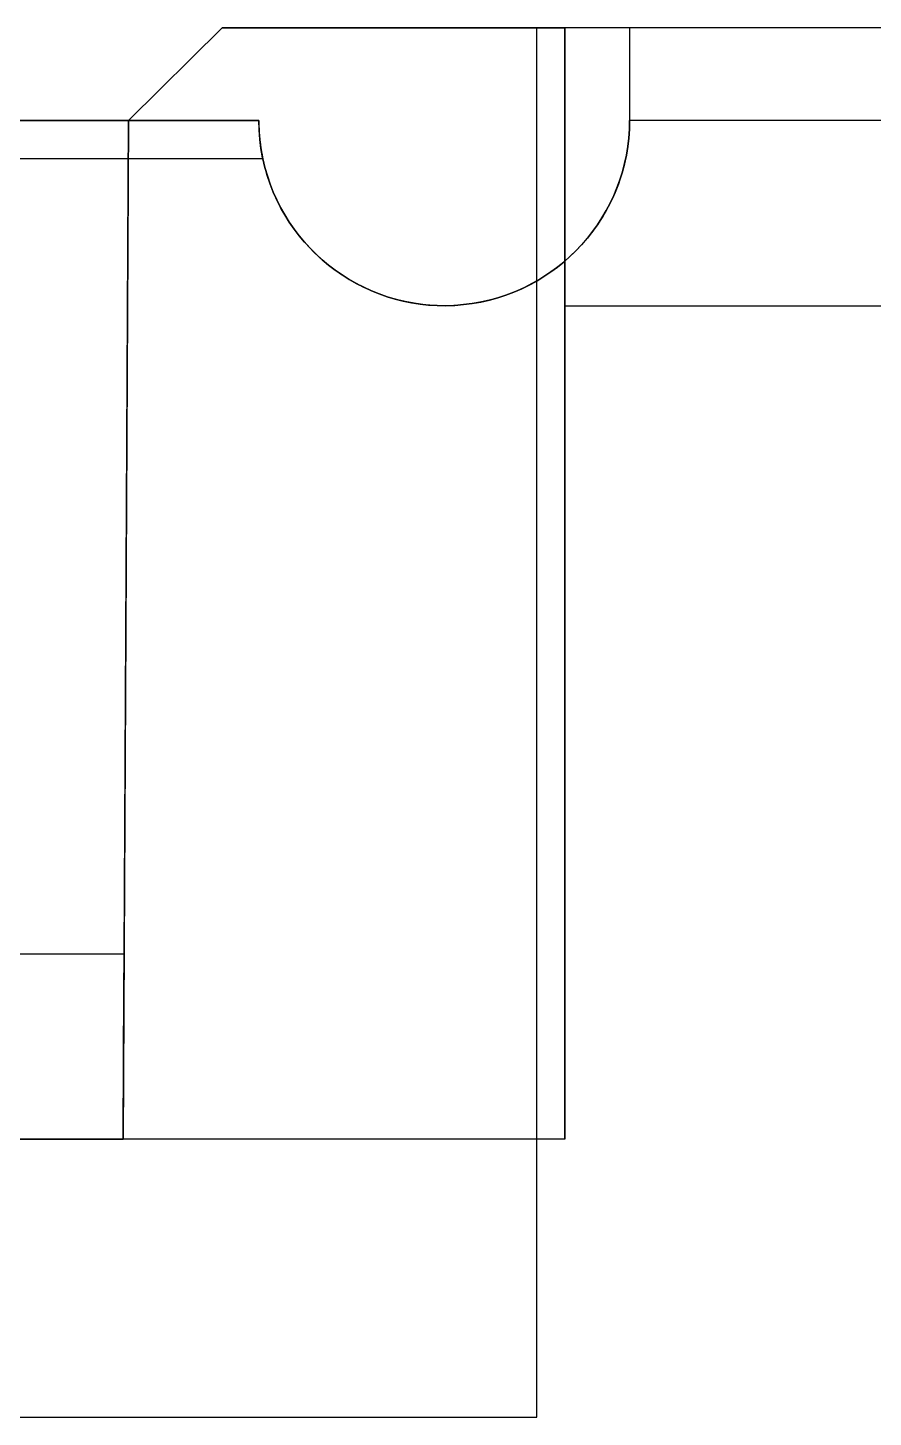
# Model space of a CAD drawing. Extents: x -4.83 to 4.83, y -5.56 to 3.84.
# Drawn here: x 1.751 to 2.663, y 2.14 to 3.64 of the extents above; entities that cross this region are included whole.
import ezdxf

# ---------------------------------------------------------------- set-up
doc = ezdxf.new("R2010")
doc.units = 0
doc.layers.get('0').update_dxf_attribs({"linetype": 'CONTINUOUS'})

# ---------------------------------------------------------------- blocks, each defined once
blk = doc.blocks.new('*U1')
at = {"color": 250, "extrusion": (0, -1e-16, -1)}
for p, q in [((1.8593, 3.54, 0.3), (1.9603, 3.64, 0.3)), ((2.3, 3.64, 0.3), (1.9603, 3.64, 0.3)), ((3.41, 3.64), (2.3, 3.64)), ((2.3, 2.14), (2.3, 3.64)), ((2.3, 2.14, 0.3), (2.3, 3.64, 0.3)), ((1.8546, 2.64, 0.3), (1.8593, 3.54, 0.3)), ((1.8546, 2.64, 0.3), (1.3454, 2.64, 0.3)), ((-2.3, 2.14), (2.3, 2.14)), ((-2.3, 2.14, 0.3), (2.3, 2.14, 0.3))]:
    blk.add_line(p, q, dxfattribs=at)
at = {"color": 250}
for p, q in [((1.9603, 3.64, 1.32), (1.8593, 3.54, 1.32)), ((1.9603, 3.64, 1.32), (2.33, 3.64, 1.32)), ((3.41, 3.64, 3.18), (2.33, 3.64, 3.18)), ((2.33, 3.64, 1.32), (2.33, 2.44, 1.32)), ((1.8593, 3.54, 1.32), (1.8535, 2.44, 1.32)), ((2.33, 3.34, 3.48), (3.11, 3.34, 3.48)), ((2.33, 2.44, 3.48), (2.33, 3.34, 3.48)), ((2.33, 3.34, 3.48), (3.11, 3.34, 3.48)), ((1.8546, 2.64, 1.12), (1.3454, 2.64, 1.12)), ((2.33, 2.44, 3.48), (-2.33, 2.44, 3.48)), ((1.3465, 2.44, 1.32), (1.8535, 2.44, 1.32)), ((2.33, 2.44, 1.32), (1.8535, 2.44, 1.32))]:
    blk.add_line(p, q, dxfattribs=at)
at = {"color": 250, "extrusion": (-0.703395, 0.710799, 0)}
for p, q in [((1.8593, 3.54, 0.3), (1.9603, 3.64, 0.3)), ((1.9603, 3.64, 1.32), (1.8593, 3.54, 1.32)), ((1.9603, 3.64, 0.3), (1.9603, 3.64, 1.32)), ((1.8593, 3.54, 1.32), (1.8593, 3.54, 0.3))]:
    blk.add_line(p, q, dxfattribs=at)
at = {"color": 250, "extrusion": (0, 1, -1e-16)}
for p, q in [((1.9603, 3.64, 1.32), (2.33, 3.64, 1.32)), ((2.3, 3.64, 0.3), (1.9603, 3.64, 0.3)), ((1.9603, 3.64, 0.3), (1.9603, 3.64, 1.32)), ((3.41, 3.64), (2.3, 3.64)), ((2.3, 3.64), (2.3, 3.64, 0.3)), ((2.33, 3.64, 3.18), (2.33, 3.64, 1.32)), ((3.41, 3.64, 3.18), (2.33, 3.64, 3.18)), ((1.8546, 2.64, 1.12), (1.3454, 2.64, 1.12)), ((1.8546, 2.64, 1.12), (1.8546, 2.64, 0.3)), ((1.8546, 2.64, 0.3), (1.3454, 2.64, 0.3)), ((2.33, 2.44, 3.48), (-2.33, 2.44, 3.48)), ((1.3465, 2.44, 1.32), (1.8535, 2.44, 1.32)), ((2.33, 2.44, 1.32), (1.8535, 2.44, 1.32)), ((2.33, 2.44, 3.48), (2.33, 2.44, 1.32)), ((-2.3, 2.14, 0.3), (2.3, 2.14, 0.3)), ((-2.3, 2.14), (2.3, 2.14)), ((2.3, 2.14, 0.3), (2.3, 2.14))]:
    blk.add_line(p, q, dxfattribs=at)
at = {"color": 250, "extrusion": (-1, 0, 0)}
for p, q in [((2.3, 2.14, 0.3), (2.3, 3.64, 0.3)), ((2.3, 3.64), (2.3, 3.64, 0.3)), ((2.3, 2.14), (2.3, 3.64)), ((2.33, 3.64, 1.32), (2.33, 2.44, 1.32)), ((2.33, 3.64, 3.18), (2.33, 3.64, 1.32)), ((2.33, 2.44, 3.48), (2.33, 3.34, 3.48)), ((2.33, 2.44, 3.48), (2.33, 2.44, 1.32)), ((2.3, 2.14, 0.3), (2.3, 2.14))]:
    blk.add_line(p, q, dxfattribs=at)
at = {"color": 250, "extrusion": (-0.999986, 0.005236, 0)}
for p, q in [((1.8593, 3.54, 1.32), (1.8535, 2.44, 1.32)), ((1.8546, 2.64, 0.3), (1.8593, 3.54, 0.3)), ((1.8593, 3.54, 1.32), (1.8593, 3.54, 0.3)), ((1.8546, 2.64, 1.12), (1.8546, 2.64, 0.3))]:
    blk.add_line(p, q, dxfattribs=at)
at = {"color": 250}
blk.add_polyline3d([(1.8535, 2.44, 1.32), (1.8535, 2.4416, 1.32), (1.8535, 2.4433, 1.32), (1.8535, 2.4449, 1.3199), (1.8536, 2.4466, 1.3199), (1.8536, 2.4482, 1.3198), (1.8536, 2.4499, 1.3197), (1.8536, 2.4515, 1.3196), (1.8536, 2.4531, 1.3196), (1.8536, 2.4548, 1.3194), (1.8536, 2.4564, 1.3193), (1.8536, 2.4581, 1.3192), (1.8536, 2.4597, 1.319), (1.8536, 2.4613, 1.3188), (1.8536, 2.463, 1.3186), (1.8536, 2.4646, 1.3184), (1.8537, 2.4662, 1.3182), (1.8537, 2.4678, 1.318), (1.8537, 2.4695, 1.3177), (1.8537, 2.4711, 1.3175), (1.8537, 2.4727, 1.3172), (1.8537, 2.4743, 1.3169), (1.8537, 2.476, 1.3166), (1.8537, 2.4776, 1.3163), (1.8537, 2.4792, 1.316), (1.8537, 2.4808, 1.3157), (1.8537, 2.4824, 1.3153), (1.8537, 2.484, 1.315), (1.8538, 2.4856, 1.3146), (1.8538, 2.4872, 1.3142), (1.8538, 2.4888, 1.3138), (1.8538, 2.4904, 1.3134), (1.8538, 2.492, 1.313), (1.8538, 2.4936, 1.3125), (1.8538, 2.4951, 1.3121), (1.8538, 2.4967, 1.3116), (1.8538, 2.4983, 1.3111), (1.8538, 2.4999, 1.3107), (1.8538, 2.5014, 1.3101), (1.8538, 2.503, 1.3096), (1.8538, 2.5045, 1.3091), (1.8539, 2.5061, 1.3086), (1.8539, 2.5076, 1.308), (1.8539, 2.5092, 1.3075), (1.8539, 2.5107, 1.3069), (1.8539, 2.5123, 1.3063), (1.8539, 2.5138, 1.3057), (1.8539, 2.5153, 1.3051), (1.8539, 2.5168, 1.3044), (1.8539, 2.5184, 1.3038), (1.8539, 2.5199, 1.3032), (1.8539, 2.5214, 1.3025), (1.8539, 2.5229, 1.3018), (1.8539, 2.5244, 1.3011), (1.854, 2.5259, 1.3004), (1.854, 2.5273, 1.2997), (1.854, 2.5288, 1.299), (1.854, 2.5303, 1.2983), (1.854, 2.5318, 1.2975), (1.854, 2.5332, 1.2968), (1.854, 2.5347, 1.296), (1.854, 2.5361, 1.2952), (1.854, 2.5375, 1.2944), (1.854, 2.539, 1.2936), (1.854, 2.5404, 1.2928), (1.854, 2.5418, 1.292), (1.854, 2.5433, 1.2911), (1.8541, 2.5446, 1.2903), (1.8541, 2.5461, 1.2894), (1.8541, 2.5474, 1.2885), (1.8541, 2.5488, 1.2877), (1.8541, 2.5502, 1.2868), (1.8541, 2.5516, 1.2858), (1.8541, 2.5529, 1.2849), (1.8541, 2.5543, 1.284), (1.8541, 2.5556, 1.2831), (1.8541, 2.557, 1.2821), (1.8541, 2.5583, 1.2812), (1.8541, 2.5596, 1.2802), (1.8541, 2.561, 1.2792), (1.8541, 2.5623, 1.2782), (1.8542, 2.5636, 1.2772), (1.8542, 2.5649, 1.2762), (1.8542, 2.5661, 1.2752), (1.8542, 2.5674, 1.2741), (1.8542, 2.5687, 1.2731), (1.8542, 2.5699, 1.272), (1.8542, 2.5712, 1.2709), (1.8542, 2.5724, 1.2699), (1.8542, 2.5737, 1.2688), (1.8542, 2.5749, 1.2677), (1.8542, 2.5761, 1.2666), (1.8542, 2.5773, 1.2654), (1.8542, 2.5785, 1.2643), (1.8542, 2.5797, 1.2631), (1.8542, 2.5808, 1.262), (1.8542, 2.582, 1.2608), (1.8543, 2.5831, 1.2597), (1.8543, 2.5843, 1.2585), (1.8543, 2.5854, 1.2573), (1.8543, 2.5865, 1.2561), (1.8543, 2.5877, 1.2549), (1.8543, 2.5888, 1.2537), (1.8543, 2.5899, 1.2524), (1.8543, 2.5909, 1.2512), (1.8543, 2.592, 1.2499), (1.8543, 2.5931, 1.2487), (1.8543, 2.5941, 1.2474), (1.8543, 2.5951, 1.2461), (1.8543, 2.5962, 1.2449), (1.8543, 2.5972, 1.2436), (1.8543, 2.5982, 1.2423), (1.8543, 2.5992, 1.241), (1.8543, 2.6002, 1.2396), (1.8543, 2.6012, 1.2383), (1.8544, 2.6021, 1.237), (1.8544, 2.6031, 1.2356), (1.8544, 2.604, 1.2343), (1.8544, 2.6049, 1.2329), (1.8544, 2.6059, 1.2316), (1.8544, 2.6068, 1.2302), (1.8544, 2.6077, 1.2288), (1.8544, 2.6085, 1.2274), (1.8544, 2.6094, 1.2261), (1.8544, 2.6103, 1.2247), (1.8544, 2.6111, 1.2232), (1.8544, 2.612, 1.2218), (1.8544, 2.6128, 1.2204), (1.8544, 2.6136, 1.219), (1.8544, 2.6144, 1.2175), (1.8544, 2.6152, 1.2161), (1.8544, 2.616, 1.2147), (1.8544, 2.6168, 1.2132), (1.8544, 2.6175, 1.2118), (1.8544, 2.6183, 1.2103), (1.8544, 2.619, 1.2088), (1.8544, 2.6197, 1.2073), (1.8545, 2.6204, 1.2059), (1.8545, 2.6211, 1.2044), (1.8545, 2.6218, 1.2029), (1.8545, 2.6225, 1.2014), (1.8545, 2.6231, 1.1999), (1.8545, 2.6238, 1.1984), (1.8545, 2.6244, 1.1968), (1.8545, 2.6251, 1.1953), (1.8545, 2.6257, 1.1938), (1.8545, 2.6263, 1.1923), (1.8545, 2.6269, 1.1907), (1.8545, 2.6275, 1.1892), (1.8545, 2.628, 1.1877), (1.8545, 2.6286, 1.1861), (1.8545, 2.6291, 1.1845), (1.8545, 2.6296, 1.183), (1.8545, 2.6301, 1.1814), (1.8545, 2.6307, 1.1799), (1.8545, 2.6311, 1.1783), (1.8545, 2.6316, 1.1767), (1.8545, 2.6321, 1.1751), (1.8545, 2.6325, 1.1736), (1.8545, 2.633, 1.172), (1.8545, 2.6334, 1.1704), (1.8545, 2.6338, 1.1688), (1.8545, 2.6342, 1.1672), (1.8545, 2.6346, 1.1656), (1.8545, 2.635, 1.164), (1.8545, 2.6353, 1.1624), (1.8545, 2.6357, 1.1608), (1.8545, 2.636, 1.1592), (1.8545, 2.6363, 1.1576), (1.8545, 2.6366, 1.156), (1.8545, 2.6369, 1.1543), (1.8545, 2.6372, 1.1527), (1.8545, 2.6375, 1.1511), (1.8545, 2.6377, 1.1495), (1.8545, 2.638, 1.1479), (1.8545, 2.6382, 1.1462), (1.8545, 2.6384, 1.1446), (1.8545, 2.6386, 1.143), (1.8545, 2.6388, 1.1413), (1.8545, 2.639, 1.1397), (1.8545, 2.6391, 1.1381), (1.8545, 2.6393, 1.1364), (1.8546, 2.6394, 1.1348), (1.8546, 2.6395, 1.1331), (1.8546, 2.6397, 1.1315), (1.8546, 2.6397, 1.1299), (1.8546, 2.6398, 1.1282), (1.8546, 2.6399, 1.1266), (1.8546, 2.6399, 1.1249), (1.8546, 2.64, 1.1233), (1.8546, 2.64, 1.1216), (1.8546, 2.64, 1.12)], dxfattribs=at)
blk.add_polyline3d([(1.8535, 2.44, 1.32), (1.8535, 2.4416, 1.32), (1.8535, 2.4433, 1.32), (1.8535, 2.4449, 1.3199), (1.8536, 2.4466, 1.3199), (1.8536, 2.4482, 1.3198), (1.8536, 2.4499, 1.3197), (1.8536, 2.4515, 1.3196), (1.8536, 2.4531, 1.3196), (1.8536, 2.4548, 1.3194), (1.8536, 2.4564, 1.3193), (1.8536, 2.4581, 1.3192), (1.8536, 2.4597, 1.319), (1.8536, 2.4613, 1.3188), (1.8536, 2.463, 1.3186), (1.8536, 2.4646, 1.3184), (1.8537, 2.4662, 1.3182), (1.8537, 2.4678, 1.318), (1.8537, 2.4695, 1.3177), (1.8537, 2.4711, 1.3175), (1.8537, 2.4727, 1.3172), (1.8537, 2.4743, 1.3169), (1.8537, 2.476, 1.3166), (1.8537, 2.4776, 1.3163), (1.8537, 2.4792, 1.316), (1.8537, 2.4808, 1.3157), (1.8537, 2.4824, 1.3153), (1.8537, 2.484, 1.315), (1.8538, 2.4856, 1.3146), (1.8538, 2.4872, 1.3142), (1.8538, 2.4888, 1.3138), (1.8538, 2.4904, 1.3134), (1.8538, 2.492, 1.313), (1.8538, 2.4936, 1.3125), (1.8538, 2.4951, 1.3121), (1.8538, 2.4967, 1.3116), (1.8538, 2.4983, 1.3111), (1.8538, 2.4999, 1.3107), (1.8538, 2.5014, 1.3101), (1.8538, 2.503, 1.3096), (1.8538, 2.5045, 1.3091), (1.8539, 2.5061, 1.3086), (1.8539, 2.5076, 1.308), (1.8539, 2.5092, 1.3075), (1.8539, 2.5107, 1.3069), (1.8539, 2.5123, 1.3063), (1.8539, 2.5138, 1.3057), (1.8539, 2.5153, 1.3051), (1.8539, 2.5168, 1.3044), (1.8539, 2.5184, 1.3038), (1.8539, 2.5199, 1.3032), (1.8539, 2.5214, 1.3025), (1.8539, 2.5229, 1.3018), (1.8539, 2.5244, 1.3011), (1.854, 2.5259, 1.3004), (1.854, 2.5273, 1.2997), (1.854, 2.5288, 1.299), (1.854, 2.5303, 1.2983), (1.854, 2.5318, 1.2975), (1.854, 2.5332, 1.2968), (1.854, 2.5347, 1.296), (1.854, 2.5361, 1.2952), (1.854, 2.5375, 1.2944), (1.854, 2.539, 1.2936), (1.854, 2.5404, 1.2928), (1.854, 2.5418, 1.292), (1.854, 2.5433, 1.2911), (1.8541, 2.5446, 1.2903), (1.8541, 2.5461, 1.2894), (1.8541, 2.5474, 1.2885), (1.8541, 2.5488, 1.2877), (1.8541, 2.5502, 1.2868), (1.8541, 2.5516, 1.2858), (1.8541, 2.5529, 1.2849), (1.8541, 2.5543, 1.284), (1.8541, 2.5556, 1.2831), (1.8541, 2.557, 1.2821), (1.8541, 2.5583, 1.2812), (1.8541, 2.5596, 1.2802), (1.8541, 2.561, 1.2792), (1.8541, 2.5623, 1.2782), (1.8542, 2.5636, 1.2772), (1.8542, 2.5649, 1.2762), (1.8542, 2.5661, 1.2752), (1.8542, 2.5674, 1.2741), (1.8542, 2.5687, 1.2731), (1.8542, 2.5699, 1.272), (1.8542, 2.5712, 1.2709), (1.8542, 2.5724, 1.2699), (1.8542, 2.5737, 1.2688), (1.8542, 2.5749, 1.2677), (1.8542, 2.5761, 1.2666), (1.8542, 2.5773, 1.2654), (1.8542, 2.5785, 1.2643), (1.8542, 2.5797, 1.2631), (1.8542, 2.5808, 1.262), (1.8542, 2.582, 1.2608), (1.8543, 2.5831, 1.2597), (1.8543, 2.5843, 1.2585), (1.8543, 2.5854, 1.2573), (1.8543, 2.5865, 1.2561), (1.8543, 2.5877, 1.2549), (1.8543, 2.5888, 1.2537), (1.8543, 2.5899, 1.2524), (1.8543, 2.5909, 1.2512), (1.8543, 2.592, 1.2499), (1.8543, 2.5931, 1.2487), (1.8543, 2.5941, 1.2474), (1.8543, 2.5951, 1.2461), (1.8543, 2.5962, 1.2449), (1.8543, 2.5972, 1.2436), (1.8543, 2.5982, 1.2423), (1.8543, 2.5992, 1.241), (1.8543, 2.6002, 1.2396), (1.8543, 2.6012, 1.2383), (1.8544, 2.6021, 1.237), (1.8544, 2.6031, 1.2356), (1.8544, 2.604, 1.2343), (1.8544, 2.6049, 1.2329), (1.8544, 2.6059, 1.2316), (1.8544, 2.6068, 1.2302), (1.8544, 2.6077, 1.2288), (1.8544, 2.6085, 1.2274), (1.8544, 2.6094, 1.2261), (1.8544, 2.6103, 1.2247), (1.8544, 2.6111, 1.2232), (1.8544, 2.612, 1.2218), (1.8544, 2.6128, 1.2204), (1.8544, 2.6136, 1.219), (1.8544, 2.6144, 1.2175), (1.8544, 2.6152, 1.2161), (1.8544, 2.616, 1.2147), (1.8544, 2.6168, 1.2132), (1.8544, 2.6175, 1.2118), (1.8544, 2.6183, 1.2103), (1.8544, 2.619, 1.2088), (1.8544, 2.6197, 1.2073), (1.8545, 2.6204, 1.2059), (1.8545, 2.6211, 1.2044), (1.8545, 2.6218, 1.2029), (1.8545, 2.6225, 1.2014), (1.8545, 2.6231, 1.1999), (1.8545, 2.6238, 1.1984), (1.8545, 2.6244, 1.1968), (1.8545, 2.6251, 1.1953), (1.8545, 2.6257, 1.1938), (1.8545, 2.6263, 1.1923), (1.8545, 2.6269, 1.1907), (1.8545, 2.6275, 1.1892), (1.8545, 2.628, 1.1877), (1.8545, 2.6286, 1.1861), (1.8545, 2.6291, 1.1845), (1.8545, 2.6296, 1.183), (1.8545, 2.6301, 1.1814), (1.8545, 2.6307, 1.1799), (1.8545, 2.6311, 1.1783), (1.8545, 2.6316, 1.1767), (1.8545, 2.6321, 1.1751), (1.8545, 2.6325, 1.1736), (1.8545, 2.633, 1.172), (1.8545, 2.6334, 1.1704), (1.8545, 2.6338, 1.1688), (1.8545, 2.6342, 1.1672), (1.8545, 2.6346, 1.1656), (1.8545, 2.635, 1.164), (1.8545, 2.6353, 1.1624), (1.8545, 2.6357, 1.1608), (1.8545, 2.636, 1.1592), (1.8545, 2.6363, 1.1576), (1.8545, 2.6366, 1.156), (1.8545, 2.6369, 1.1543), (1.8545, 2.6372, 1.1527), (1.8545, 2.6375, 1.1511), (1.8545, 2.6377, 1.1495), (1.8545, 2.638, 1.1479), (1.8545, 2.6382, 1.1462), (1.8545, 2.6384, 1.1446), (1.8545, 2.6386, 1.143), (1.8545, 2.6388, 1.1413), (1.8545, 2.639, 1.1397), (1.8545, 2.6391, 1.1381), (1.8545, 2.6393, 1.1364), (1.8546, 2.6394, 1.1348), (1.8546, 2.6395, 1.1331), (1.8546, 2.6397, 1.1315), (1.8546, 2.6397, 1.1299), (1.8546, 2.6398, 1.1282), (1.8546, 2.6399, 1.1266), (1.8546, 2.6399, 1.1249), (1.8546, 2.64, 1.1233), (1.8546, 2.64, 1.1216), (1.8546, 2.64, 1.12)], dxfattribs=at)
at = {"color": 250, "extrusion": (-1, 0, 0)}
blk.add_arc((-3.34, 3.18, -2.33), 0.3, 90, 180, dxfattribs=at)
blk.add_arc((-3.34, 3.18, -2.33), 0.3, 90, 180, dxfattribs=at)
blk = doc.blocks.new('*U3')
at = {"color": 255, "extrusion": (0, 0.707107, -0.707107)}
for p, q in [((2.4, 3.64, 3.6), (2.4, 3.54, 3.5)), ((3.16, 3.64, 3.6), (2.4, 3.64, 3.6)), ((3.16, 3.54, 3.5), (2.4, 3.54, 3.5))]:
    blk.add_line(p, q, dxfattribs=at)
at = {"color": 255}
for p, q in [((3.16, 3.64, 3.9), (2.4, 3.64, 3.9)), ((2.4, 3.64, 3.9), (2.4, 3.54, 3.9)), ((2, 3.54, 3.8), (2, 3.54, 3.5)), ((2.4, 3.54, 3.5), (2.4, 3.54, 3.9)), ((2.0043, 3.4986, 3.9), (-2.0043, 3.4986, 3.9))]:
    blk.add_line(p, q, dxfattribs=at)
at = {"color": 255, "extrusion": (-1, 0, 0)}
for p, q in [((2.4, 3.64, 3.9), (2.4, 3.54, 3.9)), ((2.4, 3.64, 3.6), (2.4, 3.64, 3.9)), ((2.4, 3.64, 3.6), (2.4, 3.54, 3.5)), ((2.4, 3.54, 3.5), (2.4, 3.54, 3.9))]:
    blk.add_line(p, q, dxfattribs=at)
at = {"color": 255, "extrusion": (0, 1, -1e-16)}
for p, q in [((3.16, 3.64, 3.6), (2.4, 3.64, 3.6)), ((2.4, 3.64, 3.6), (2.4, 3.64, 3.9)), ((3.16, 3.64, 3.9), (2.4, 3.64, 3.9)), ((2, 3.54, 3.5), (-2, 3.54, 3.5)), ((-2, 3.54, 3.8), (2, 3.54, 3.8)), ((2, 3.54, 3.8), (2, 3.54, 3.5))]:
    blk.add_line(p, q, dxfattribs=at)
at = {"color": 255, "extrusion": (0, -1e-16, -1)}
for p, q in [((2, 3.54, 3.5), (-2, 3.54, 3.5)), ((3.16, 3.54, 3.5), (2.4, 3.54, 3.5))]:
    blk.add_line(p, q, dxfattribs=at)
at = {"color": 255, "extrusion": (0, 0.92388, 0.382683)}
for p, q in [((-2, 3.54, 3.8), (2, 3.54, 3.8)), ((2.0043, 3.4986, 3.9), (-2.0043, 3.4986, 3.9))]:
    blk.add_line(p, q, dxfattribs=at)
at = {"color": 255}
blk.add_polyline3d([(2, 3.54, 3.8), (2, 3.5397, 3.8008), (2, 3.5393, 3.8016), (2, 3.539, 3.8024), (2, 3.5387, 3.8032), (2, 3.5384, 3.804), (2, 3.538, 3.8047), (2, 3.5377, 3.8055), (2, 3.5374, 3.8063), (2, 3.537, 3.8071), (2, 3.5367, 3.8079), (2, 3.5364, 3.8087), (2, 3.5361, 3.8095), (2, 3.5357, 3.8103), (2, 3.5354, 3.8111), (2.0001, 3.5351, 3.8119), (2.0001, 3.5347, 3.8127), (2.0001, 3.5344, 3.8135), (2.0001, 3.5341, 3.8143), (2.0001, 3.5338, 3.815), (2.0001, 3.5334, 3.8158), (2.0001, 3.5331, 3.8166), (2.0001, 3.5328, 3.8174), (2.0001, 3.5324, 3.8182), (2.0002, 3.5321, 3.819), (2.0002, 3.5318, 3.8198), (2.0002, 3.5315, 3.8206), (2.0002, 3.5311, 3.8214), (2.0002, 3.5308, 3.8222), (2.0002, 3.5305, 3.823), (2.0002, 3.5302, 3.8238), (2.0003, 3.5298, 3.8246), (2.0003, 3.5295, 3.8253), (2.0003, 3.5292, 3.8261), (2.0003, 3.5288, 3.8269), (2.0003, 3.5285, 3.8277), (2.0004, 3.5282, 3.8285), (2.0004, 3.5279, 3.8293), (2.0004, 3.5275, 3.8301), (2.0004, 3.5272, 3.8309), (2.0004, 3.5269, 3.8317), (2.0004, 3.5265, 3.8325), (2.0005, 3.5262, 3.8333), (2.0005, 3.5259, 3.8341), (2.0005, 3.5256, 3.8349), (2.0006, 3.5252, 3.8356), (2.0006, 3.5249, 3.8364), (2.0006, 3.5246, 3.8372), (2.0006, 3.5242, 3.838), (2.0006, 3.5239, 3.8388), (2.0007, 3.5236, 3.8396), (2.0007, 3.5233, 3.8404), (2.0007, 3.5229, 3.8412), (2.0008, 3.5226, 3.842), (2.0008, 3.5223, 3.8428), (2.0008, 3.522, 3.8436), (2.0008, 3.5216, 3.8443), (2.0009, 3.5213, 3.8451), (2.0009, 3.521, 3.8459), (2.0009, 3.5206, 3.8467), (2.001, 3.5203, 3.8475), (2.001, 3.52, 3.8483), (2.001, 3.5197, 3.8491), (2.0011, 3.5193, 3.8499), (2.0011, 3.519, 3.8507), (2.0011, 3.5187, 3.8515), (2.0012, 3.5184, 3.8523), (2.0012, 3.518, 3.853), (2.0013, 3.5177, 3.8538), (2.0013, 3.5174, 3.8546), (2.0013, 3.517, 3.8554), (2.0014, 3.5167, 3.8562), (2.0014, 3.5164, 3.857), (2.0014, 3.5161, 3.8578), (2.0015, 3.5158, 3.8586), (2.0015, 3.5154, 3.8593), (2.0016, 3.5151, 3.8601), (2.0016, 3.5148, 3.8609), (2.0016, 3.5144, 3.8617), (2.0017, 3.5141, 3.8625), (2.0017, 3.5138, 3.8633), (2.0018, 3.5135, 3.8641), (2.0018, 3.5131, 3.8649), (2.0019, 3.5128, 3.8656), (2.0019, 3.5125, 3.8664), (2.0019, 3.5122, 3.8672), (2.002, 3.5118, 3.868), (2.002, 3.5115, 3.8688), (2.0021, 3.5112, 3.8696), (2.0021, 3.5109, 3.8704), (2.0022, 3.5105, 3.8711), (2.0022, 3.5102, 3.8719), (2.0023, 3.5099, 3.8727), (2.0023, 3.5096, 3.8735), (2.0024, 3.5092, 3.8743), (2.0024, 3.5089, 3.8751), (2.0025, 3.5086, 3.8758), (2.0025, 3.5083, 3.8766), (2.0026, 3.5079, 3.8774), (2.0026, 3.5076, 3.8782), (2.0027, 3.5073, 3.879), (2.0027, 3.507, 3.8798), (2.0028, 3.5066, 3.8805), (2.0029, 3.5063, 3.8813), (2.0029, 3.506, 3.8821), (2.003, 3.5057, 3.8829), (2.003, 3.5053, 3.8837), (2.0031, 3.505, 3.8845), (2.0031, 3.5047, 3.8852), (2.0032, 3.5044, 3.886), (2.0033, 3.504, 3.8868), (2.0033, 3.5037, 3.8876), (2.0034, 3.5034, 3.8883), (2.0034, 3.5031, 3.8891), (2.0035, 3.5028, 3.8899), (2.0036, 3.5024, 3.8907), (2.0036, 3.5021, 3.8915), (2.0037, 3.5018, 3.8922), (2.0038, 3.5015, 3.893), (2.0038, 3.5011, 3.8938), (2.0039, 3.5008, 3.8946), (2.0039, 3.5005, 3.8954), (2.004, 3.5002, 3.8961), (2.0041, 3.4999, 3.8969), (2.0041, 3.4995, 3.8977), (2.0042, 3.4992, 3.8984), (2.0043, 3.4989, 3.8992), (2.0043, 3.4986, 3.9)], dxfattribs=at)
blk.add_polyline3d([(2, 3.54, 3.8), (2, 3.5397, 3.8008), (2, 3.5393, 3.8016), (2, 3.539, 3.8024), (2, 3.5387, 3.8032), (2, 3.5384, 3.804), (2, 3.538, 3.8047), (2, 3.5377, 3.8055), (2, 3.5374, 3.8063), (2, 3.537, 3.8071), (2, 3.5367, 3.8079), (2, 3.5364, 3.8087), (2, 3.5361, 3.8095), (2, 3.5357, 3.8103), (2, 3.5354, 3.8111), (2.0001, 3.5351, 3.8119), (2.0001, 3.5347, 3.8127), (2.0001, 3.5344, 3.8135), (2.0001, 3.5341, 3.8143), (2.0001, 3.5338, 3.815), (2.0001, 3.5334, 3.8158), (2.0001, 3.5331, 3.8166), (2.0001, 3.5328, 3.8174), (2.0001, 3.5324, 3.8182), (2.0002, 3.5321, 3.819), (2.0002, 3.5318, 3.8198), (2.0002, 3.5315, 3.8206), (2.0002, 3.5311, 3.8214), (2.0002, 3.5308, 3.8222), (2.0002, 3.5305, 3.823), (2.0002, 3.5302, 3.8238), (2.0003, 3.5298, 3.8246), (2.0003, 3.5295, 3.8253), (2.0003, 3.5292, 3.8261), (2.0003, 3.5288, 3.8269), (2.0003, 3.5285, 3.8277), (2.0004, 3.5282, 3.8285), (2.0004, 3.5279, 3.8293), (2.0004, 3.5275, 3.8301), (2.0004, 3.5272, 3.8309), (2.0004, 3.5269, 3.8317), (2.0004, 3.5265, 3.8325), (2.0005, 3.5262, 3.8333), (2.0005, 3.5259, 3.8341), (2.0005, 3.5256, 3.8349), (2.0006, 3.5252, 3.8356), (2.0006, 3.5249, 3.8364), (2.0006, 3.5246, 3.8372), (2.0006, 3.5242, 3.838), (2.0006, 3.5239, 3.8388), (2.0007, 3.5236, 3.8396), (2.0007, 3.5233, 3.8404), (2.0007, 3.5229, 3.8412), (2.0008, 3.5226, 3.842), (2.0008, 3.5223, 3.8428), (2.0008, 3.522, 3.8436), (2.0008, 3.5216, 3.8443), (2.0009, 3.5213, 3.8451), (2.0009, 3.521, 3.8459), (2.0009, 3.5206, 3.8467), (2.001, 3.5203, 3.8475), (2.001, 3.52, 3.8483), (2.001, 3.5197, 3.8491), (2.0011, 3.5193, 3.8499), (2.0011, 3.519, 3.8507), (2.0011, 3.5187, 3.8515), (2.0012, 3.5184, 3.8523), (2.0012, 3.518, 3.853), (2.0013, 3.5177, 3.8538), (2.0013, 3.5174, 3.8546), (2.0013, 3.517, 3.8554), (2.0014, 3.5167, 3.8562), (2.0014, 3.5164, 3.857), (2.0014, 3.5161, 3.8578), (2.0015, 3.5158, 3.8586), (2.0015, 3.5154, 3.8593), (2.0016, 3.5151, 3.8601), (2.0016, 3.5148, 3.8609), (2.0016, 3.5144, 3.8617), (2.0017, 3.5141, 3.8625), (2.0017, 3.5138, 3.8633), (2.0018, 3.5135, 3.8641), (2.0018, 3.5131, 3.8649), (2.0019, 3.5128, 3.8656), (2.0019, 3.5125, 3.8664), (2.0019, 3.5122, 3.8672), (2.002, 3.5118, 3.868), (2.002, 3.5115, 3.8688), (2.0021, 3.5112, 3.8696), (2.0021, 3.5109, 3.8704), (2.0022, 3.5105, 3.8711), (2.0022, 3.5102, 3.8719), (2.0023, 3.5099, 3.8727), (2.0023, 3.5096, 3.8735), (2.0024, 3.5092, 3.8743), (2.0024, 3.5089, 3.8751), (2.0025, 3.5086, 3.8758), (2.0025, 3.5083, 3.8766), (2.0026, 3.5079, 3.8774), (2.0026, 3.5076, 3.8782), (2.0027, 3.5073, 3.879), (2.0027, 3.507, 3.8798), (2.0028, 3.5066, 3.8805), (2.0029, 3.5063, 3.8813), (2.0029, 3.506, 3.8821), (2.003, 3.5057, 3.8829), (2.003, 3.5053, 3.8837), (2.0031, 3.505, 3.8845), (2.0031, 3.5047, 3.8852), (2.0032, 3.5044, 3.886), (2.0033, 3.504, 3.8868), (2.0033, 3.5037, 3.8876), (2.0034, 3.5034, 3.8883), (2.0034, 3.5031, 3.8891), (2.0035, 3.5028, 3.8899), (2.0036, 3.5024, 3.8907), (2.0036, 3.5021, 3.8915), (2.0037, 3.5018, 3.8922), (2.0038, 3.5015, 3.893), (2.0038, 3.5011, 3.8938), (2.0039, 3.5008, 3.8946), (2.0039, 3.5005, 3.8954), (2.004, 3.5002, 3.8961), (2.0041, 3.4999, 3.8969), (2.0041, 3.4995, 3.8977), (2.0042, 3.4992, 3.8984), (2.0043, 3.4989, 3.8992), (2.0043, 3.4986, 3.9)], dxfattribs=at)
at = {"color": 255, "extrusion": (0, -1e-16, -1)}
for centre, end in [((-2.2, 3.54, -3.5), 360), ((-2.2, 3.54, -3.5), 360), ((-2.2, 3.54, -3.9), 348.0471)]:
    blk.add_arc(centre, 0.2, 180, end, dxfattribs=at)
at = {"color": 255}
blk.add_arc((2.2, 3.54, 3.9), 0.2, 191.9529, 0, dxfattribs=at)

msp = doc.modelspace()

# ---------------------------------------------------------------- block references
for name in ['*U3', '*U1']:
    msp.add_blockref(name, (0, 0))

doc.saveas('drawing.dxf')
